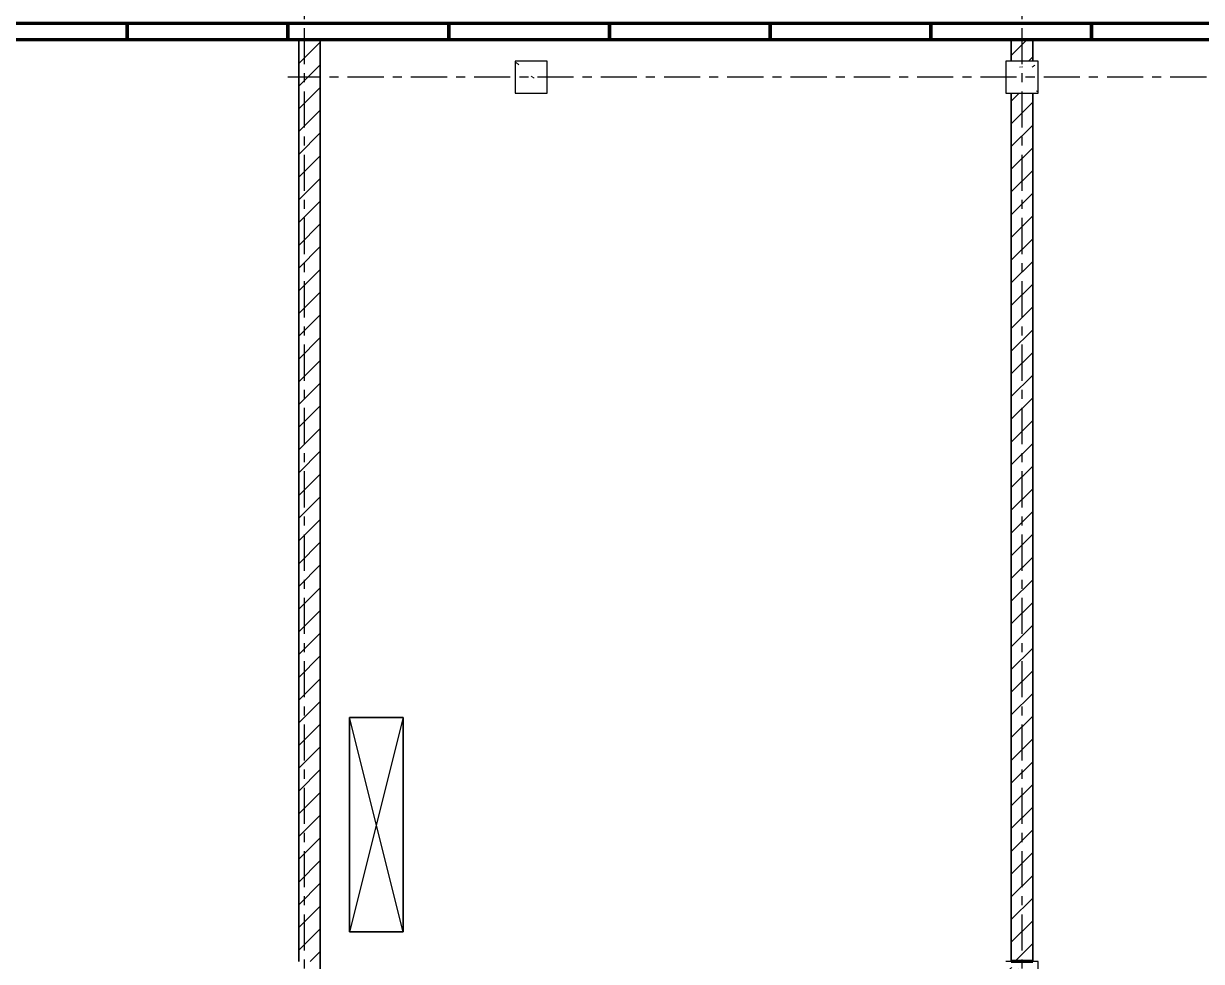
# Model space of a CAD drawing. Header units: millimetres. Extents: x -25371 to 2282244, y -90657 to 147824.
# Drawn here: x 1510417 to 1521410, y -5366 to 3383 of the extents above; entities that cross this region are included whole.
import ezdxf
from ezdxf.enums import TextEntityAlignment as Align

# ---------------------------------------------------------------- set-up
doc = ezdxf.new("R2010")
doc.units = ezdxf.units.MM
doc.linetypes.add('CENTER', pattern=[50.8, 31.75, -6.35, 6.35, -6.35])
doc.linetypes.add('TA_GL_000.90000', pattern=[2.475, 0.9, -0.225, 0.225, -0.225, 0.9])
for name, color, linetype in [('000 - 0_SYM_DWG_GRIDLINE_MAIN_COLOR_251', 7, 'Continuous'), ('000 - 0_SYM_DWG_SLOPE-SYM_TEXT_COLOR_3', 7, 'Continuous'), ('000 - EXISTING_BUILDING_MAIN_COLOR_1', 7, 'Continuous'), ('000 - EXISTING_BUILDING_MAIN_COLOR_251', 7, 'Continuous'), ('000 - GRID', 7, 'CENTER')]:
    doc.layers.add(name, color=color, linetype=linetype)
doc.styles.add('Arial', font='arial.ttf', dxfattribs={"height": 300})
doc.styles.add('TA', font='', dxfattribs={"height": 4.5})
doc.styles.get('TA').set_extended_font_data('Cordia New')
pattern_1 = [(45, (-24258.22, 8816.59), (-106.066, 106.066), [])]
pattern_2 = [(50, (-13978.2, -2883.4), (728.737, -63.756), [76.2, -838.2]), (355, (-13978.2, -2883.4), (-140.97, 764.228), [60.96, -670.56]), (100.451, (-13917.5, -2888.7), (587.77, 700.467), [64.76, -712.36]), (46.184, (-13978.2, -2680.2), (1084.316, -168.17), [114.3, -1257.3]), (96.636, (-13887.9, -2694.2), (949.61, 989.71), [97.14, -1068.54]), (351.184, (-13978.2, -2680.2), (949.62, 989.7), [91.44, -1005.84]), (21, (-13876.6, -2731), (606.458, -409.06), [76.2, -838.2]), (326, (-13876.6, -2731), (247.21, 736.753), [60.96, -670.56]), (71.451, (-13826.1, -2765.1), (853.668, 327.685), [64.76, -712.36]), (37.5, (-13978.22, -2883.41), (12.3547, 338.22), [33.528, -628.904, 33.528, -647.192, -673.1]), (37.5, (-13978.22, -2883.41), (12.3547, 338.22), [-1343.152, 33.528, -639.572]), (7.5, (-13978.2, -2883.4), (267.279, 400.722), [33.528, -354.584, 33.528, -613.664, -256.54]), (7.5, (-13978.2, -2883.4), (267.279, 400.722), [-1035.304, 33.528, -223.012]), (327.5, (-14204.78, -2883.41), (542.3633, -22.9153), [33.528, -220.472, 33.528, -1810.512]), (327.5, (-14204.78, -2883.41), (542.3633, -22.9153), [-287.528, -758.952, 33.528, -1018.032]), (317.5, (-14306.4, -2883.4), (592.517, 101.707), [33.528, -296.672, 33.528, -1239.52]), (317.5, (-14306.4, -2883.4), (592.517, 101.707), [-363.728, -492.76, 33.528, -713.232])]
pattern_3 = [(50, (-18558.2, -2883.4), (728.737, -63.756), [76.2, -838.2]), (355, (-18558.2, -2883.4), (-140.972, 764.228), [60.96, -670.56]), (100.451, (-18497.5, -2888.7), (587.77, 700.467), [64.76, -712.36]), (46.184, (-18558.2, -2680.2), (1084.316, -168.17), [114.3, -1257.3]), (96.636, (-18467.9, -2694.2), (949.61, 989.71), [97.14, -1068.54]), (351.184, (-18558.2, -2680.2), (949.62, 989.7), [91.44, -1005.84]), (21, (-18456.6, -2731), (606.458, -409.06), [76.2, -838.2]), (326, (-18456.6, -2731), (247.208, 736.753), [60.96, -670.56]), (71.451, (-18406.1, -2765.1), (853.668, 327.685), [64.76, -712.36]), (37.5, (-18558.22, -2883.41), (12.3547, 338.22), [33.528, -628.904, 33.528, -647.192, -673.1]), (37.5, (-18558.22, -2883.41), (12.3547, 338.22), [-1343.152, 33.528, -639.572]), (7.5, (-18558.2, -2883.4), (267.279, 400.722), [33.528, -354.584, 33.528, -613.664, -256.54]), (7.5, (-18558.2, -2883.4), (267.279, 400.722), [-1035.304, 33.528, -223.012]), (327.5, (-18784.78, -2883.41), (542.3633, -22.9153), [33.528, -220.472, 33.528, -1810.512]), (327.5, (-18784.78, -2883.41), (542.3633, -22.9153), [-287.528, -758.952, 33.528, -1018.032]), (317.5, (-18886.4, -2883.4), (592.517, 101.707), [33.528, -296.672, 33.528, -1239.52]), (317.5, (-18886.4, -2883.4), (592.517, 101.707), [-363.728, -492.76, 33.528, -713.232])]

# ---------------------------------------------------------------- blocks, each defined once
blk = doc.blocks.new('*U332')
at = {"layer": '000 - 0_SYM_DWG_GRIDLINE_MAIN_COLOR_251', "color": 7, "linetype": 'ByBlock', "ltscale": 5}
blk.add_line((2, 0), (-307.66, 0), dxfattribs=at)
at = {"color": 7, "style": 'TA', "flags": 1}
blk.add_attdef('LOCATION', (6, -6), '', height=4.5, rotation=270, dxfattribs=at)
at = {"layer": '000 - 0_SYM_DWG_SLOPE-SYM_TEXT_COLOR_3', "color": 7, "style": 'Arial'}
blk.add_attdef('GRID-HEAD', text='', height=4, rotation=270, dxfattribs=at).set_placement((21.74, 0), align=Align.MIDDLE_CENTER)
blk = doc.blocks.new('*U333')
at = {"layer": '000 - 0_SYM_DWG_GRIDLINE_MAIN_COLOR_251', "color": 7, "linetype": 'ByBlock', "ltscale": 5}
blk.add_line((2, 0), (-340.67, 0), dxfattribs=at)
at = {"layer": '000 - 0_SYM_DWG_GRIDLINE_MAIN_COLOR_251', "color": 7}
blk.add_point((-338.67, 0), dxfattribs=at)
at = {"color": 7, "style": 'TA', "flags": 1}
blk.add_attdef('LOCATION', (6, -6), '', height=4.5, rotation=270, dxfattribs=at)
at = {"layer": '000 - 0_SYM_DWG_SLOPE-SYM_TEXT_COLOR_3', "color": 7, "style": 'Arial'}
blk.add_attdef('GRID-HEAD', text='', height=4, rotation=360, dxfattribs=at).set_placement((21.74, 0), align=Align.MIDDLE_CENTER)
blk = doc.blocks.new('C-1-VS01_REV00_20260615-121114_LOPF_DIMS')
at = {"layer": '000 - GRID', "color": 7, "linetype": 'TA_GL_000.90000', "xscale": 75, "yscale": 75, "zscale": 75, "rotation": 90}
for p in [(-12400, 13780), (-5700, 13780)]:
    blk.add_blockref('*U332', p, dxfattribs=at)
at = {"layer": '000 - GRID', "color": 7, "linetype": 'TA_GL_000.90000', "xscale": 75, "yscale": 75, "zscale": 75}
blk.add_blockref('*U333', (13000, 11700), dxfattribs=at)
blk = doc.blocks.new('DPA_Rectangular - 300 x 300mm-V66-2505-01 EGRESS LEVEL PLAN')
at = {"layer": '000 - EXISTING_BUILDING_MAIN_COLOR_1', "lineweight": 9}
h = blk.add_hatch(dxfattribs=at)
h.set_pattern_fill('FP_14', style=0, pattern_type=2)
h.set_pattern_definition(pattern_2)
h.paths.add_polyline_path([(150, -150), (150, 150), (-150, 150), (-150, -150)])
h = blk.add_hatch(dxfattribs=at)
h.set_pattern_fill('FP_14', style=0, pattern_type=2)
h.set_pattern_definition(pattern_2)
h.paths.add_polyline_path([(150, -150), (150, 150), (-150, 150), (-150, -150)])
at = {"layer": '000 - EXISTING_BUILDING_MAIN_COLOR_1', "color": 7}
for p, q in [((150, 150), (-150, 150)), ((-150, 150), (-150, -150)), ((150, -150), (150, 150)), ((-150, -150), (150, -150))]:
    blk.add_line(p, q, dxfattribs=at)
blk = doc.blocks.new('DPA_Rectangular - 300 x 300mm-V67-2505-01 EGRESS LEVEL PLAN')
at = {"layer": '000 - EXISTING_BUILDING_MAIN_COLOR_1', "lineweight": 9}
h = blk.add_hatch(dxfattribs=at)
h.set_pattern_fill('FP_15', style=0, pattern_type=2)
h.set_pattern_definition(pattern_3)
h.paths.add_polyline_path([(100, -150), (150, -150), (150, 150), (-150, 150), (-150, -150), (-100, -150)])
h = blk.add_hatch(dxfattribs=at)
h.set_pattern_fill('FP_15', style=0, pattern_type=2)
h.set_pattern_definition(pattern_3)
h.paths.add_polyline_path([(100, -150), (150, -150), (150, 150), (-150, 150), (-150, -150), (-100, -150)])
at = {"layer": '000 - EXISTING_BUILDING_MAIN_COLOR_1', "color": 7}
for p, q in [((150, 150), (-150, 150)), ((-150, 150), (-150, -150)), ((150, -150), (150, 150)), ((-150, -150), (150, -150))]:
    blk.add_line(p, q, dxfattribs=at)
blk = doc.blocks.new('System Panel - DPA-AR_Facade_Solid Panel 150mm-V100-2505-01 EGRESS LEVEL PLAN')
at = {"layer": '000 - EXISTING_BUILDING_MAIN_COLOR_1', "color": 7, "lineweight": 70}
for p, q in [((750, 200), (-750, 200)), ((-750, 200), (-750, 50)), ((750, 50), (750, 200)), ((-750, 50), (750, 50))]:
    blk.add_line(p, q, dxfattribs=at)
blk = doc.blocks.new('System Panel - DPA-AR_Facade_Solid Panel 150mm-5074316-2505-01 EGRESS LEVEL PLAN')
at = {"layer": '000 - EXISTING_BUILDING_MAIN_COLOR_1', "color": 7, "lineweight": 70}
for p, q in [((750, 200), (-750, 200)), ((-750, 200), (-750, 50)), ((750, 50), (750, 200)), ((-750, 50), (750, 50))]:
    blk.add_line(p, q, dxfattribs=at)
blk = doc.blocks.new('A$C4b8f3cd2')
at = {"layer": '000 - EXISTING_BUILDING_MAIN_COLOR_251', "lineweight": 9}
h = blk.add_hatch(dxfattribs=at)
h.set_pattern_fill('FP_3', style=0, pattern_type=2)
h.set_pattern_definition(pattern_1)
h.paths.add_polyline_path([(-12250, 3350), (-12250, 12050), (-12450, 12050), (-12450, 3450), (-12253, 3450), (-12253, 3350)])
h = blk.add_hatch(dxfattribs=at)
h.set_pattern_fill('FP_3', style=0, pattern_type=2)
h.set_pattern_definition(pattern_1)
h.paths.add_polyline_path([(-5800, 3450), (-5600, 3450), (-5600, 11550), (-5800, 11550), (-5800, 3725)])
h.paths.add_polyline_path([(-5800, 11850), (-5600, 11850), (-5600, 12050), (-5800, 12050)])
h = blk.add_hatch(dxfattribs=at)
h.set_pattern_fill('FP_25', style=0, pattern_type=2)
h.set_pattern_definition([(50, (-24258.2, 8816.6), (728.737, -63.756), [76.2, -838.2]), (355, (-24258.2, 8816.6), (-140.972, 764.228), [60.96, -670.56]), (100.451, (-24197.5, 8811.3), (587.77, 700.467), [64.76, -712.36]), (46.184, (-24258.2, 9019.8), (1084.316, -168.17), [114.3, -1257.3]), (96.636, (-24167.9, 9005.8), (949.61, 989.71), [97.14, -1068.54]), (351.184, (-24258.2, 9019.8), (949.62, 989.7), [91.44, -1005.84]), (21, (-24156.6, 8969), (606.458, -409.06), [76.2, -838.2]), (326, (-24156.6, 8969), (247.208, 736.753), [60.96, -670.56]), (71.451, (-24106.1, 8934.9), (853.668, 327.685), [64.76, -712.36]), (37.5, (-24258.22, 8816.59), (12.3547, 338.22), [33.528, -628.904, 33.528, -647.192, -673.1]), (37.5, (-24258.22, 8816.59), (12.3547, 338.22), [-1343.152, 33.528, -639.572]), (7.5, (-24258.2, 8816.6), (267.279, 400.722), [33.528, -354.584, 33.528, -613.664, -256.54]), (7.5, (-24258.2, 8816.6), (267.279, 400.722), [-1035.304, 33.528, -223.012]), (327.5, (-24484.78, 8816.59), (542.3633, -22.9153), [33.528, -220.472, 33.528, -758.952, -1051.56]), (327.5, (-24484.78, 8816.59), (542.3633, -22.9153), [-1046.48, 33.528, -1018.032]), (317.5, (-24586.4, 8816.6), (592.517, 101.707), [33.528, -296.672, 33.528, -492.76, -746.76]), (317.5, (-24586.4, 8816.6), (592.517, 101.707), [-856.488, 33.528, -713.232])])
h.paths.add_polyline_path([(-5850, 3150), (-5550, 3150), (-5550, 3450), (-5850, 3450), (-5850, 3350)])
at = {"layer": '000 - EXISTING_BUILDING_MAIN_COLOR_1', "color": 7}
for p, q in [((-5800, 12200), (-12250, 12200)), ((-1100, 12200), (-5600, 12200)), ((-24562, 12050), (-12250, 12050)), ((9699, 12050), (-24483, 12050)), ((-12450, 12050), (-24483, 12050)), ((-12450, 12050), (-12450, 3450)), ((-12250, 12050), (-12450, 12050)), ((-12450, 3450), (-12450, 12050)), ((-12250, 3350), (-12250, 12050)), ((-12250, 12050), (-12250, 3350)), ((-5800, 12050), (-5800, 11850)), ((-5600, 12050), (-5800, 12050)), ((-5800, 12050), (-5600, 12050)), ((-5800, 11850), (-5800, 12050)), ((-5600, 11850), (-5600, 12050)), ((-5600, 12050), (-5600, 11850)), ((-5800, 11550), (-5800, 3450)), ((-5800, 3450), (-5800, 11550)), ((-5600, 3450), (-5600, 11550)), ((-5600, 11550), (-5600, 3450)), ((-11475, 3725), (-11975, 5725)), ((-11475, 5725), (-11975, 3725)), ((-11975, 5725), (-11475, 5725)), ((-11975, 3725), (-11975, 5725)), ((-11975, 5725), (-11475, 5725)), ((-11975, 3725), (-11975, 5725)), ((-11475, 5725), (-11975, 5725)), ((-11975, 5725), (-11475, 5725)), ((-11975, 5725), (-11975, 3725)), ((-11975, 3725), (-11975, 5725)), ((-11475, 5725), (-11475, 3725)), ((-11475, 5725), (-11475, 3725)), ((-11475, 5725), (-11475, 3725)), ((-11475, 3725), (-11475, 5725)), ((-11475, 3725), (-11975, 3725)), ((-11475, 3725), (-11975, 3725)), ((-11975, 3725), (-11475, 3725)), ((-11475, 3725), (-11975, 3725)), ((-5800, 3450), (-5850, 3450)), ((-5550, 3450), (-5600, 3450)), ((-5550, 3350), (-5550, 3450))]:
    blk.add_line(p, q, dxfattribs=at)
at = {"layer": '000 - EXISTING_BUILDING_MAIN_COLOR_1', "color": 7, "lineweight": 9}
blk.add_line((-5800, 3450), (-5600, 3450), dxfattribs=at)
at = {"layer": '000 - EXISTING_BUILDING_MAIN_COLOR_1', "color": 7, "lineweight": 100}
blk.add_line((-5600, 3450), (-5800, 3450), dxfattribs=at)
at = {"layer": '000 - EXISTING_BUILDING_MAIN_COLOR_1', "color": 7}
for name, p in [('System Panel - DPA-AR_Facade_Solid Panel 150mm-V100-2505-01 EGRESS LEVEL PLAN', (-14800, 12000)), ('System Panel - DPA-AR_Facade_Solid Panel 150mm-V100-2505-01 EGRESS LEVEL PLAN', (-13300, 12000)), ('System Panel - DPA-AR_Facade_Solid Panel 150mm-5074316-2505-01 EGRESS LEVEL PLAN', (-11800, 12000)), ('System Panel - DPA-AR_Facade_Solid Panel 150mm-5074316-2505-01 EGRESS LEVEL PLAN', (-10300, 12000)), ('System Panel - DPA-AR_Facade_Solid Panel 150mm-5074316-2505-01 EGRESS LEVEL PLAN', (-8800, 12000)), ('System Panel - DPA-AR_Facade_Solid Panel 150mm-5074316-2505-01 EGRESS LEVEL PLAN', (-7300, 12000)), ('System Panel - DPA-AR_Facade_Solid Panel 150mm-5074316-2505-01 EGRESS LEVEL PLAN', (-5800, 12000)), ('System Panel - DPA-AR_Facade_Solid Panel 150mm-5074316-2505-01 EGRESS LEVEL PLAN', (-4300, 12000)), ('DPA_Rectangular - 300 x 300mm-V66-2505-01 EGRESS LEVEL PLAN', (-10280, 11700)), ('DPA_Rectangular - 300 x 300mm-V67-2505-01 EGRESS LEVEL PLAN', (-5700, 11700))]:
    blk.add_blockref(name, p, dxfattribs=at)

msp = doc.modelspace()

# ---------------------------------------------------------------- block references
at = {"color": 7}
for name in ['C-1-VS01_REV00_20260615-121114_LOPF_DIMS', 'A$C4b8f3cd2']:
    msp.add_blockref(name, (1525434.648, -8816.585), dxfattribs=at)

doc.saveas('drawing.dxf')
